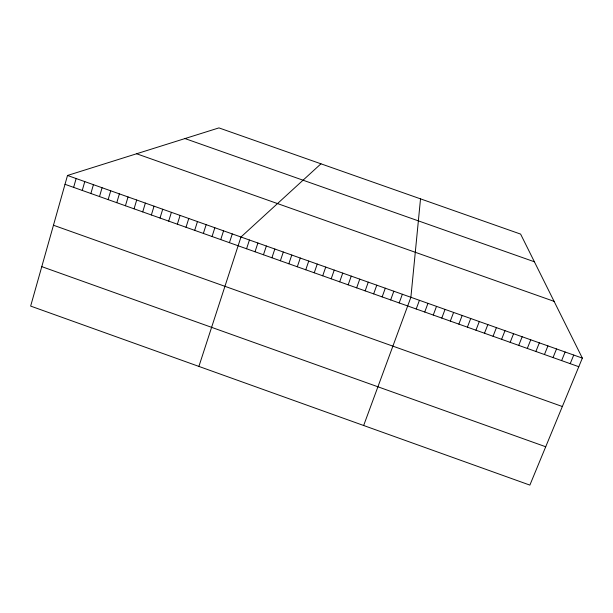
<?xml version="1.0" encoding="UTF-8"?>
<svg xmlns="http://www.w3.org/2000/svg" width="613" height="613" viewBox="0 0 613 613"><rect width="100%" height="100%" fill="white"/><g stroke="black" fill="none" stroke-linecap="round" stroke-linejoin="round"><path stroke-width="0.92" d="M420.518 198.857L410.886 297.282L363.655 425.506M67.507 175.471L30.65 306.086L529.87 485.105L582.35 358.107L520.606 234.097L218.933 127.895L67.507 175.471L582.35 358.107M73.629 187.371L76.142 178.536M82.249 190.436L84.786 181.601M90.877 193.493L93.429 184.666M99.505 196.558L102.072 187.731M108.141 199.623L110.723 190.804M116.776 202.688L119.382 193.869M125.42 205.761L128.04 196.942M134.063 208.826L136.699 200.014M142.714 211.899L145.373 203.095M151.373 214.971L154.039 206.167M160.024 218.044L162.713 209.248M168.69 221.117L171.395 212.328M177.356 224.197L180.076 215.408M186.023 227.277L188.766 218.489M194.696 230.35L197.455 221.569M203.378 233.43L206.152 224.657M212.06 236.518L214.849 227.737M220.741 239.599L223.553 230.825M229.431 242.687L232.266 233.921M198.896 366.421L240.978 237.009L320.959 163.809M246.572 248.771L249.437 240.005M255.016 251.767L257.897 243.009M263.46 254.763L266.364 246.012M271.919 257.766L274.839 249.016M280.371 260.77L283.313 252.027M288.838 263.774L291.788 255.031M297.297 266.778L300.27 258.042M305.764 269.781L308.753 261.054M314.239 272.793L317.243 264.065M322.714 275.804L325.741 267.076M331.196 278.808L334.238 270.095M339.679 281.819L342.736 273.107M348.169 284.838L351.241 276.126M356.659 287.849L359.754 279.145M365.156 290.869L368.267 282.164M373.654 293.888L376.78 285.183M382.16 296.899L385.301 288.21M390.665 299.926L393.83 291.229M399.178 302.945L402.358 294.255M416.212 308.99L419.422 300.309M424.732 312.017L427.966 303.343M433.261 315.044L436.51 306.37M441.789 318.07L445.053 309.404M450.317 321.097L453.605 312.438M458.861 324.131L462.164 315.473M467.397 327.166L470.723 318.507M475.949 330.2L479.289 321.549M484.492 333.234L487.856 324.584M493.051 336.269L496.423 327.626M501.603 339.311L504.997 330.668M510.169 342.345L513.579 333.71M518.728 345.387L522.161 336.759M527.303 348.429L530.751 339.801M535.877 351.471L539.34 342.851M544.451 354.513L547.93 345.901M553.033 357.563L556.535 348.95M561.615 360.613L565.132 352M570.205 363.662L573.737 355.057M184.973 138.561L534.39 261.782M136.599 153.763L554.091 301.351M65.016 184.314L578.795 366.712M53.461 225.239L562.343 406.511M41.784 266.64L545.716 446.762"/></g></svg>
